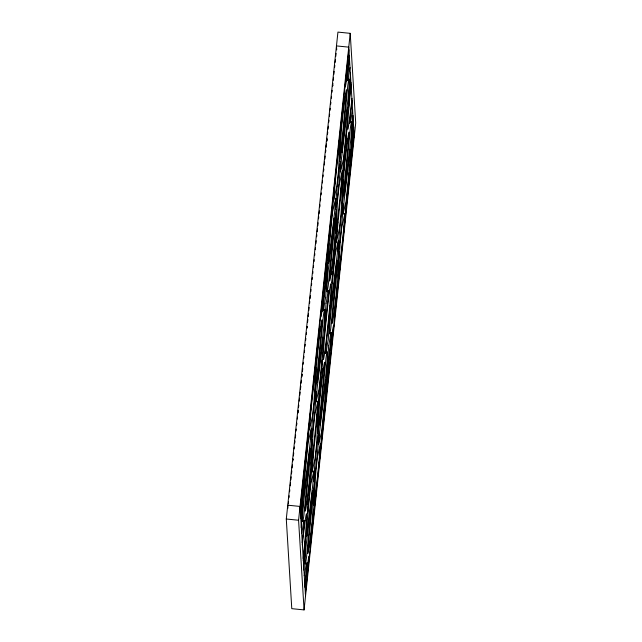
<?xml version="1.0" encoding="UTF-8"?>
<svg xmlns="http://www.w3.org/2000/svg" width="642" height="642" viewBox="0 0 642 642"><rect width="100%" height="100%" fill="white"/><g stroke="black" fill="none" stroke-linecap="round" stroke-linejoin="round"><path stroke-width="0.96" d="M301.267 527.764L301.275 527.7A52.427 1.549 -84.3 0 1 302.831 505.671A52.427 1.549 -84.3 0 1 303.072 494.653L303.168 493.208L303.128 493.658A49.996 1.477 -84.3 0 1 300.697 518.335L300.697 518.375M303.859 570.136L303.867 570.072A52.427 1.549 -84.3 0 1 305.423 548.043A52.427 1.549 -84.3 0 1 305.664 537.025L305.761 535.58L305.72 536.03A49.996 1.477 -84.3 0 1 303.289 560.715L303.289 560.715M350.42 73.164L350.42 73.1A52.427 1.549 -84.3 0 1 348.863 95.193A52.427 1.549 -84.3 0 1 348.614 106.211L348.518 107.704L348.574 107.134A49.948 1.477 -84.3 0 1 350.676 85.555L350.997 82.505M353.012 115.472L353.012 115.536A52.427 1.549 -84.3 0 1 351.455 137.565A52.427 1.549 -84.3 0 1 351.206 148.583L351.11 150.084L351.166 149.506A49.996 1.477 -84.3 0 1 353.269 127.91L353.59 124.877M310.744 409.46L310.728 409.604A52.427 1.549 -84.3 0 0 308.256 437.956A52.427 1.549 -84.3 0 0 305.127 469.045L304.958 470.803A49.996 1.477 -84.3 0 0 305.335 460.41M335.148 179.335L335.132 179.479A52.427 1.549 -84.3 0 0 332.66 207.831A52.427 1.549 -84.3 0 0 329.531 238.928L329.37 240.678A49.996 1.477 -84.3 0 0 329.739 230.285M319.138 463.901L319.154 463.757A52.427 1.549 -84.3 0 0 321.626 435.404A52.427 1.549 -84.3 0 0 324.756 404.316L324.924 402.486A49.996 1.477 -84.3 0 0 324.547 412.878M343.542 233.784L343.558 233.632A52.427 1.549 -84.3 0 0 346.03 205.28A52.427 1.549 -84.3 0 0 349.16 174.191L349.336 172.361A49.996 1.477 -84.3 0 0 348.959 182.753M286.292 519.009L337.933 32.1L350.219 33.336L355.708 122.991L304.067 609.9L291.781 608.664L286.292 519.009L298.578 520.245L304.067 609.9M288.338 503.753L288.547 501.755M288.972 497.775L289.181 495.784M289.606 491.796L289.815 489.806M290.24 485.817L290.561 482.832M290.874 479.839L291.195 476.854M291.508 473.86L291.829 470.875M292.142 467.89L292.463 464.896M292.88 460.916L293.097 458.918M293.41 455.932L293.731 452.939M294.148 448.959L294.365 446.96M294.782 442.98L294.999 440.99M295.312 437.996L295.633 435.011M296.05 431.023L296.267 429.033M296.684 425.044L296.901 423.054M297.318 419.066L297.535 417.075M297.952 413.095L298.169 411.097M298.586 407.116L298.803 405.118M299.22 401.138L299.541 398.144M299.854 395.159L300.175 392.166M300.488 389.18L300.809 386.195M301.122 383.202L301.443 380.216M301.86 376.228L302.077 374.238M302.39 371.245L302.711 368.259M303.128 364.271L303.345 362.281M303.762 358.3L303.979 356.302M304.396 352.322L304.613 350.323M305.03 346.343L305.247 344.345M305.664 340.364L305.881 338.374M306.298 334.386L306.515 332.395M306.932 328.407L307.149 326.417M307.566 322.428L307.887 319.443M308.2 316.45L308.521 313.465M308.834 310.479L309.155 307.486M309.58 303.497L309.789 301.507M310.102 298.522L310.423 295.529M310.848 291.548L311.057 289.55M311.482 285.57L311.691 283.579M312.116 279.591L312.325 277.601M312.75 273.612L312.959 271.622M313.384 267.634L313.593 265.644M314.018 261.655L314.227 259.665M314.652 255.677L314.861 253.686M315.286 249.706L315.495 247.708M315.92 243.727L316.233 240.734M316.658 236.754L316.867 234.755M317.188 231.77L317.501 228.785M317.822 225.791L318.135 222.806M318.56 218.818L318.769 216.827M319.09 213.834L319.403 210.849M319.828 206.86L320.037 204.87M320.462 200.882L320.671 198.892M321.096 194.911L321.305 192.913M321.73 188.933L321.939 186.934M322.364 182.954L322.573 180.964M322.998 176.975L323.207 174.985M323.632 170.997L323.841 169.006M324.266 165.018L324.579 162.033M324.9 159.039L325.213 156.054M325.638 152.066L325.847 150.076M326.168 147.09L326.481 144.097M326.802 141.112L327.115 138.118M327.54 134.138L327.749 132.14M328.07 129.154L328.383 126.169M328.808 122.181L329.017 120.19M329.442 116.202L329.651 114.212M330.076 110.223L330.285 108.233M330.71 104.245L330.919 102.255M331.344 98.266L331.553 96.276M331.978 92.296L332.187 90.297M332.612 86.317L332.925 83.324M333.246 80.338L333.559 77.345M333.88 74.36L334.193 71.374M334.618 67.386L334.827 65.396M335.148 62.402L335.461 59.417M335.782 56.424L336.095 53.438M298.578 520.245L350.219 33.336M300.199 508.97L348.911 49.691M302.181 542.747L302.518 539.641A49.996 1.477 -84.3 0 1 304.757 520.245L304.661 520.622A52.427 1.549 -84.3 0 1 303.746 520.566A52.427 1.549 -84.3 0 1 301.612 533.333M302.318 544.914L302.815 540.251A37.99 1.123 -84.3 0 1 306.699 515.036A37.99 1.123 -84.3 0 1 303.16 558.548L303.16 558.548M351.134 84.664L350.644 89.326A37.99 1.123 -84.3 0 0 347.627 128.825A37.99 1.123 -84.3 0 0 351.72 100.625L351.968 98.338M304.773 585.127L305.111 582.013A49.996 1.477 -84.3 0 1 307.349 562.617L307.253 563.002A52.427 1.549 -84.3 0 1 306.338 562.938A52.427 1.549 -84.3 0 1 304.204 575.705M304.91 587.286L305.407 582.631A37.99 1.123 -84.3 0 1 309.275 556.903M353.726 127.036L353.236 131.698A37.99 1.123 -84.3 0 0 350.203 171.005M305.375 593.545L354.087 134.266M349.376 55.966L349.128 58.245A37.99 1.123 -84.3 0 1 345.019 86.253M300.56 516.216L300.568 516.176A37.99 1.123 -84.3 0 0 304.091 472.159M338.358 149.032L338.374 148.896A52.427 1.549 -84.3 0 1 341.239 126.955A52.427 1.549 -84.3 0 1 344.489 97.881L344.682 96.292A49.948 1.477 -84.3 0 1 343.775 97.969M313.954 379.157L313.97 379.021A52.427 1.549 -84.3 0 1 316.835 357.08A52.427 1.549 -84.3 0 1 320.085 328.006L320.27 326.417A49.996 1.477 -84.3 0 1 319.363 328.126M340.332 264.079L340.316 264.215A52.427 1.549 -84.3 0 1 337.451 286.155A52.427 1.549 -84.3 0 1 334.201 315.23L334.017 316.747A49.996 1.477 -84.3 0 1 334.923 315.037M315.92 494.204L315.912 494.34A52.427 1.549 -84.3 0 1 313.047 516.28A52.427 1.549 -84.3 0 1 309.789 545.355L309.613 546.872A49.996 1.477 -84.3 0 1 310.519 545.154M325.133 353.044L325.069 353.501L325.213 352.739A52.427 1.549 -84.3 0 1 326.136 352.795A52.427 1.549 -84.3 0 1 328.263 340.027L328.271 339.955A52.427 1.549 -84.3 0 1 329.836 317.926A52.427 1.549 -84.3 0 1 330.076 306.9L330.173 305.456L330.132 305.905A49.996 1.477 -84.3 0 1 325.125 353.052M354.24 136.81L348.758 47.147L336.472 45.911L336.713 49.899M305.528 596.089L300.047 506.434L287.76 505.19L287.945 508.183M328.495 242.034A37.99 1.123 -84.3 0 1 324.972 286.051L324.724 288.37A37.99 1.123 -84.3 0 1 320.615 316.378M293.049 459.174A49.996 1.477 -84.3 0 1 293.073 459.832M298.065 412.26A52.427 1.549 -84.3 0 1 298.257 410.318M301.788 376.918A52.427 1.549 -84.3 0 1 302.085 374.366M302.478 371.108A52.427 1.549 -84.3 0 1 302.671 369.543M307.189 327.637A49.996 1.477 -84.3 0 1 307.085 326.89M308.473 315.768A37.99 1.123 -84.3 0 1 308.329 315.142M349.505 58.125A49.948 1.477 -84.3 0 1 346.945 80.539L346.889 81.004L347.025 80.234A52.427 1.549 -84.3 0 1 347.948 80.298A52.427 1.549 -84.3 0 1 350.075 67.53M352.097 100.505A49.948 1.477 -84.3 0 1 349.537 122.919L349.481 123.384L349.617 122.614A52.427 1.549 -84.3 0 1 350.54 122.67A52.427 1.549 -84.3 0 1 352.667 109.902M326.192 146.793A52.427 1.549 -84.3 0 1 326.497 144.241M326.89 140.983A52.427 1.549 -84.3 0 1 327.083 139.418M331.601 97.512A49.996 1.477 -84.3 0 1 331.489 96.765M332.885 85.643A37.99 1.123 -84.3 0 1 332.733 85.017M333.68 326.778A37.99 1.123 -84.3 0 0 329.819 352.506L328.824 361.823A37.99 1.123 -84.3 0 0 325.799 401.13M311.145 437.788L311.137 438.285A23.995 0.706 -84.3 0 0 311.209 439.337L311.25 439.369A23.995 0.706 -84.3 0 0 311.795 436.977L311.9 436.279A23.995 0.706 -84.3 0 0 312.269 433.711L312.405 432.708A23.995 0.706 -84.3 0 0 313.448 424.025L313.609 422.605A23.995 0.706 -84.3 0 0 314.227 416.714L314.379 415.213A23.995 0.706 -84.3 0 0 315.326 405.078L315.447 403.754A23.995 0.706 -84.3 0 0 315.736 400.062L315.816 398.947A23.995 0.706 -84.3 0 0 316.137 393.193L316.145 392.703A23.995 0.706 -84.3 0 0 316.081 391.652L316.073 391.644A23.995 0.706 -84.3 0 0 315.495 394.011L315.382 394.71A23.995 0.706 -84.3 0 0 315.013 397.278L314.885 398.281A23.995 0.706 -84.3 0 0 313.834 406.964L313.681 408.376A23.995 0.706 -84.3 0 0 313.055 414.267L312.903 415.767A23.995 0.706 -84.3 0 0 311.956 425.911L311.843 427.235A23.995 0.706 -84.3 0 0 311.547 430.918L311.466 432.034A23.995 0.706 -84.3 0 0 311.145 437.788M313.737 480.168L313.729 480.657A23.995 0.706 -84.3 0 0 313.802 481.709L313.842 481.741A23.995 0.706 -84.3 0 0 314.387 479.349L314.492 478.651A23.995 0.706 -84.3 0 0 314.861 476.083L314.997 475.08A23.995 0.706 -84.3 0 0 316.041 466.397L316.201 464.985A23.995 0.706 -84.3 0 0 316.819 459.094L316.971 457.594A23.995 0.706 -84.3 0 0 317.918 447.45L318.031 446.126A23.995 0.706 -84.3 0 0 318.328 442.434L318.408 441.327A23.995 0.706 -84.3 0 0 318.729 435.573L318.737 435.075A23.995 0.706 -84.3 0 0 318.673 434.024L318.625 433.992A23.995 0.706 -84.3 0 0 318.087 436.383L317.975 437.082A23.995 0.706 -84.3 0 0 317.605 439.65L317.477 440.653A23.995 0.706 -84.3 0 0 316.426 449.336L316.273 450.756A23.995 0.706 -84.3 0 0 315.647 456.647L315.495 458.139A23.995 0.706 -84.3 0 0 314.548 468.283L314.436 469.607A23.995 0.706 -84.3 0 0 314.139 473.298L314.058 474.414A23.995 0.706 -84.3 0 0 313.737 480.168M335.549 207.663L335.549 208.16A23.995 0.706 -84.3 0 0 335.614 209.212L335.654 209.244A23.995 0.706 -84.3 0 0 336.199 206.852L336.312 206.154A23.995 0.706 -84.3 0 0 336.681 203.586L336.809 202.583A23.995 0.706 -84.3 0 0 337.853 193.9L338.013 192.488A23.995 0.706 -84.3 0 0 338.639 186.589L338.791 185.097A23.995 0.706 -84.3 0 0 339.738 174.953L339.851 173.629A23.995 0.706 -84.3 0 0 340.148 169.937L340.228 168.83A23.995 0.706 -84.3 0 0 340.549 163.068L340.557 162.578A23.995 0.706 -84.3 0 0 340.485 161.527L340.477 161.519A23.995 0.706 -84.3 0 0 339.899 163.887L339.787 164.585A23.995 0.706 -84.3 0 0 339.425 167.153L339.289 168.156A23.995 0.706 -84.3 0 0 338.246 176.839L338.085 178.251A23.995 0.706 -84.3 0 0 337.459 184.15L337.315 185.642A23.995 0.706 -84.3 0 0 336.36 195.786L336.248 197.11A23.995 0.706 -84.3 0 0 335.959 200.802L335.87 201.909A23.995 0.706 -84.3 0 0 335.549 207.663M338.141 250.043L338.141 250.532A23.995 0.706 -84.3 0 0 338.206 251.584L338.246 251.616A23.995 0.706 -84.3 0 0 338.791 249.224L338.904 248.526A23.995 0.706 -84.3 0 0 339.265 245.958L339.401 244.955A23.995 0.706 -84.3 0 0 340.445 236.272L340.605 234.86A23.995 0.706 -84.3 0 0 341.231 228.969L341.383 227.469A23.995 0.706 -84.3 0 0 342.33 217.333L342.443 216.001A23.995 0.706 -84.3 0 0 342.74 212.317L342.82 211.202A23.995 0.706 -84.3 0 0 343.141 205.448L343.149 204.95A23.995 0.706 -84.3 0 0 343.077 203.899L343.037 203.875A23.995 0.706 -84.3 0 0 342.491 206.259L342.379 206.957A23.995 0.706 -84.3 0 0 342.017 209.525L341.881 210.528A23.995 0.706 -84.3 0 0 340.838 219.211L340.677 220.631A23.995 0.706 -84.3 0 0 340.051 226.522L339.899 228.022A23.995 0.706 -84.3 0 0 338.952 238.158L338.84 239.482A23.995 0.706 -84.3 0 0 338.551 243.174L338.462 244.289A23.995 0.706 -84.3 0 0 338.141 250.043M309.917 448.365L309.893 448.943A36 1.059 -84.3 0 0 310.054 451.31L303.891 515.285A40.398 1.188 -84.3 0 1 303.281 505.294L309.917 448.365M312.51 490.745L312.485 491.323A36 1.059 -84.3 0 0 312.646 493.682L306.483 557.657A40.398 1.188 -84.3 0 1 305.873 547.666L312.51 490.745M317.389 382.038L317.373 382.616L324.001 325.695A40.398 1.188 -84.3 0 0 323.391 315.695L317.196 379.727A36 1.059 -84.3 0 1 317.389 382.038M319.981 424.41L319.965 424.996L326.593 368.067A40.398 1.188 -84.3 0 0 325.984 358.075L319.828 422.051A36 1.059 -84.3 0 1 319.981 424.41M334.322 218.24L334.305 218.826A36 1.059 -84.3 0 0 334.458 221.185L328.303 285.16A40.398 1.188 -84.3 0 1 327.693 275.169L334.322 218.24M336.914 260.62L336.898 261.198A36 1.059 -84.3 0 0 337.05 263.557L330.895 327.54A40.398 1.188 -84.3 0 1 330.285 317.541L336.914 260.62M341.793 151.913L341.777 152.499L348.405 95.57A40.398 1.188 -84.3 0 0 347.795 85.579L341.64 149.554A36 1.059 -84.3 0 1 341.793 151.913M344.385 194.293L344.369 194.871L350.997 137.942A40.398 1.188 -84.3 0 0 350.388 127.951L344.232 191.926A36 1.059 -84.3 0 1 344.385 194.293M325.679 297.575L325.679 297.639A52.427 1.549 -84.3 0 0 323.544 310.423A52.427 1.549 -84.3 0 0 322.621 310.359L322.477 311.129L322.541 310.664A49.996 1.477 -84.3 0 0 327.54 263.533L327.58 263.084L327.484 264.528A52.427 1.549 -84.3 0 0 327.243 275.546A52.427 1.549 -84.3 0 0 325.679 297.575M326.016 303.225L326.016 303.281A52.427 1.549 -84.3 0 1 324.451 325.317A52.427 1.549 -84.3 0 1 324.21 336.336L324.114 337.828L324.162 337.251A49.996 1.477 -84.3 0 1 326.272 315.663L326.922 309.516A49.996 1.477 -84.3 0 1 329.161 290.12L329.073 290.497A52.427 1.549 -84.3 0 1 328.15 290.441A52.427 1.549 -84.3 0 1 326.024 303.209M328.608 345.597L328.608 345.661A52.427 1.549 -84.3 0 1 327.043 367.689A52.427 1.549 -84.3 0 1 326.802 378.708L326.706 380.208L326.754 379.631A49.996 1.477 -84.3 0 1 328.865 358.035L329.515 351.896A49.996 1.477 -84.3 0 1 331.753 332.492L331.665 332.877A52.427 1.549 -84.3 0 1 330.742 332.813A52.427 1.549 -84.3 0 1 328.616 345.581M311.996 439.706L309.54 479.213A40.398 1.188 -84.3 0 1 305.038 510.518L310.712 448.638A36 1.059 -84.3 0 0 311.996 439.706M315.92 367.738L313.93 402.695A36 1.059 -84.3 0 0 312.534 415.904L309.324 429.947L309.701 425.173A40.398 1.188 -84.3 0 1 315.455 370.899L315.92 367.738M313.192 429.675L311.362 463.251L311.835 460.081A40.398 1.188 -84.3 0 0 317.589 405.816L317.959 401.041L314.749 415.077A36 1.059 -84.3 0 1 313.352 428.294L313.192 429.675M317.124 357.714L315.294 391.283A36 1.059 -84.3 0 1 316.57 382.343L322.252 320.462A40.398 1.188 -84.3 0 0 317.75 351.776L317.124 357.714M314.588 482.078L312.132 521.585A40.398 1.188 -84.3 0 1 307.63 552.898L313.304 491.018A36 1.059 -84.3 0 0 314.588 482.078M318.512 410.11L316.522 445.067A36 1.059 -84.3 0 0 315.126 458.284L311.916 472.319L312.293 467.545A40.398 1.188 -84.3 0 1 318.047 413.279L318.512 410.11M315.784 472.047L313.954 505.623L314.428 502.453A40.398 1.188 -84.3 0 0 320.181 448.188L320.551 443.413L317.341 457.449A36 1.059 -84.3 0 1 315.944 470.666L315.784 472.047M319.716 400.086L317.886 433.655A36 1.059 -84.3 0 1 319.162 424.715L324.836 362.842A40.398 1.188 -84.3 0 0 320.334 394.148L319.716 400.086M336.4 209.581L333.944 249.088A40.398 1.188 -84.3 0 1 329.442 280.402L335.116 218.521A36 1.059 -84.3 0 0 336.4 209.581M340.332 137.613L338.342 172.57A36 1.059 -84.3 0 0 336.938 185.787L333.736 199.822L334.105 195.048A40.398 1.188 -84.3 0 1 339.859 140.783L340.332 137.613M337.604 199.55L335.766 233.126L336.239 229.956A40.398 1.188 -84.3 0 0 341.993 175.691L342.371 170.916L339.161 184.952A36 1.059 -84.3 0 1 337.756 198.169L337.604 199.55M341.528 127.589L339.698 161.158A36 1.059 -84.3 0 1 340.982 152.218L346.656 90.337A40.398 1.188 -84.3 0 0 342.154 121.651L341.528 127.589M338.992 251.953L336.536 291.468A40.398 1.188 -84.3 0 1 332.034 322.774L337.708 260.893A36 1.059 -84.3 0 0 338.992 251.953M342.924 179.985L340.934 214.942A36 1.059 -84.3 0 0 339.53 228.159L336.328 242.195L336.697 237.42A40.398 1.188 -84.3 0 1 342.451 183.155L342.924 179.985M340.196 241.922L338.358 275.498L338.832 272.336A40.398 1.188 -84.3 0 0 344.585 218.063L344.963 213.288L341.753 227.332A36 1.059 -84.3 0 1 340.348 240.541L340.196 241.922M344.12 169.97L342.29 203.53A36 1.059 -84.3 0 1 343.574 194.598L349.248 132.717A40.398 1.188 -84.3 0 0 344.746 164.023L344.12 169.97M307.55 513.175L307.719 511.425A52.427 1.549 -84.3 0 1 310.848 480.328A52.427 1.549 -84.3 0 1 313.32 451.976L313.32 451.96A52.427 1.549 -84.3 0 1 310.455 473.908A52.427 1.549 -84.3 0 1 307.197 502.983L307.02 504.492A49.996 1.477 -84.3 0 1 307.55 513.175M322.356 359.729L322.332 360.114A49.996 1.477 -84.3 0 0 322.862 368.789L322.677 370.378A52.427 1.549 -84.3 0 0 319.427 399.452A52.427 1.549 -84.3 0 0 316.562 421.401L316.562 421.401A52.427 1.549 -84.3 0 0 319.034 393.032A52.427 1.549 -84.3 0 0 322.164 361.936L322.356 359.729M331.962 283.05L332.123 281.3A52.427 1.549 -84.3 0 1 335.252 250.203A52.427 1.549 -84.3 0 1 337.724 221.851L337.724 221.843A52.427 1.549 -84.3 0 1 334.859 243.783A52.427 1.549 -84.3 0 1 331.609 272.858L331.424 274.375A49.996 1.477 -84.3 0 1 331.962 283.05M346.768 129.604L346.744 129.989A49.948 1.477 -84.3 0 0 347.274 138.64L347.081 140.253A52.427 1.549 -84.3 0 0 343.831 169.327A52.427 1.549 -84.3 0 0 340.966 191.276L340.966 191.276A52.427 1.549 -84.3 0 0 343.438 162.907A52.427 1.549 -84.3 0 0 346.568 131.811L346.768 129.604M311.322 428.712L311.29 429.065A36 1.059 -84.3 0 0 310.271 441.889L304.059 493.714L303.963 492.904A40.398 1.188 -84.3 0 1 307.598 447.466L308.224 441.624L311.322 428.712M315.992 401.924L319.058 389.365L319.692 383.523A40.398 1.188 -84.3 0 0 323.327 338.085L323.231 337.275L317.02 389.1A36 1.059 -84.3 0 1 315.992 401.924M335.726 198.587L335.694 198.94A36 1.059 -84.3 0 0 334.675 211.764L328.463 263.589L328.367 262.779A40.398 1.188 -84.3 0 1 332.002 217.341L332.628 211.499L335.726 198.587M340.404 171.799L343.47 159.24L344.096 153.398A40.398 1.188 -84.3 0 0 347.731 107.96L347.635 107.15L341.424 158.975A36 1.059 -84.3 0 1 340.404 171.799M313.914 471.084L313.882 471.437A36 1.059 -84.3 0 0 312.855 484.261L306.643 536.086L306.555 535.276A40.398 1.188 -84.3 0 1 310.19 489.838L310.816 483.996L313.914 471.084M318.584 444.296L321.65 431.737L322.276 425.895A40.398 1.188 -84.3 0 0 325.919 380.457L325.823 379.647L319.612 431.472A36 1.059 -84.3 0 1 318.584 444.304M338.318 240.959L338.286 241.312A36 1.059 -84.3 0 0 337.267 254.144L331.055 305.961L330.959 305.151A40.398 1.188 -84.3 0 1 334.594 259.713L335.22 253.871L338.318 240.959M342.997 214.171L346.062 201.612L346.688 195.778A40.398 1.188 -84.3 0 0 350.323 150.332L350.227 149.53L344.016 201.347A36 1.059 -84.3 0 1 342.997 214.179M326.465 317.252L326.24 319.451A37.99 1.123 -84.3 0 0 323.215 358.95A37.99 1.123 -84.3 0 0 327.316 330.742L327.564 328.423A37.99 1.123 -84.3 0 0 331.103 284.912A37.99 1.123 -84.3 0 0 327.227 310.126L326.465 317.252"/></g></svg>
